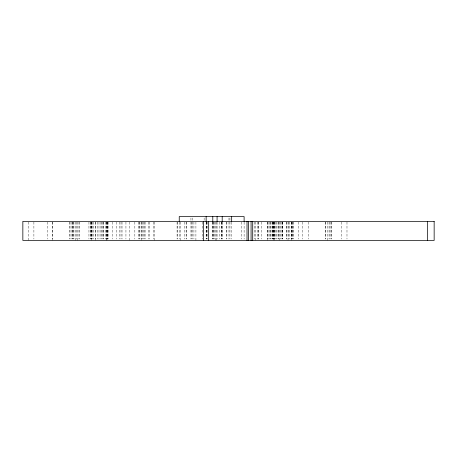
<?xml version="1.0" encoding="UTF-8"?>
<svg xmlns="http://www.w3.org/2000/svg" width="457" height="457" viewBox="0 0 457 457"><rect width="100%" height="100%" fill="white"/><g stroke="black" fill="none" stroke-linecap="round" stroke-linejoin="round"><path stroke-width="0.34" stroke-dasharray="2.29 1.71" d="M346.983 222.051L346.983 239.011M341.596 222.051L341.596 239.011M331.462 222.051L331.462 239.011M331.079 222.051L331.079 239.011M330.005 222.051L330.005 239.011M329.057 222.051L329.057 239.011M327.503 222.051L327.526 240.422M325.515 222.051L325.515 239.011M325.321 222.051L325.321 239.011M308.264 222.051L308.264 239.011M302.683 222.051L302.683 239.011M298.627 222.051L298.627 239.011M293.52 222.051L293.52 239.011M292.92 222.051L292.92 239.011M292.663 222.051L292.663 239.011M291.892 222.051L291.892 239.011M291.749 222.051L291.749 240.422M291.252 222.051L291.252 239.011M289.664 222.051L289.664 239.011M288.653 222.051L288.653 239.011M288.013 222.051L288.013 240.422M286.465 222.051L286.465 239.011M286.185 222.051L286.185 239.011M282.569 222.051L282.569 239.011M282.369 222.051L282.369 239.011M282.152 222.051L282.152 239.011M281.101 222.051L281.101 239.011M280.141 222.051L280.141 239.011M279.193 222.051L279.193 240.422M278.416 222.051L278.416 239.011M278.176 222.051L278.176 239.011M276.965 222.051L276.965 239.011M276.028 222.051L276.028 239.011M274.994 222.051L274.994 239.011M274.6 222.051L274.6 239.011M274.497 222.051L274.497 240.422M273.543 222.051L273.543 239.011M273.366 222.051L273.366 240.422M273.206 222.051L273.206 239.011M272.469 222.051L272.469 239.011M272.292 222.051L272.292 239.011M272.075 222.051L272.075 239.011M270.898 222.051L270.898 239.011M270.544 222.051L270.544 239.011M269.613 222.051L269.613 239.011M268.076 222.051L268.076 239.011M267.762 222.051L267.762 239.011M267.322 222.051L267.345 240.422M261.564 222.051L261.564 239.011M258.776 222.051L258.776 239.011M258.325 222.051L258.325 239.011M257.525 222.051L257.525 239.011M255.6 222.051L255.6 240.422M254.663 222.051L254.663 239.011M244.112 222.188L244.112 239.022M241.61 222.051L241.61 239.011M231.67 222.188L231.67 239.022M229.962 217.978L229.962 239.022M228.968 217.978L228.968 239.022M226.878 222.051L226.878 239.011M226.284 222.051L226.284 239.011M222.188 222.188L222.188 239.022M221.971 222.051L221.971 239.011M221.691 222.051L221.691 239.011M221.434 222.051L221.434 239.011M219.806 222.051L219.806 239.011M217.081 222.188L217.081 239.022M216.247 222.051L216.247 240.422M215.413 222.051L215.413 240.422M214.499 222.051L214.499 239.011M213.368 222.051L213.368 239.011M213.128 222.051L213.128 239.011M212.791 222.051L212.791 239.022M212.294 222.051L212.294 239.011M207.147 222.051L207.147 239.011M206.747 222.051L206.747 239.011M206.427 222.051L206.427 239.011M206.13 222.188L206.13 239.022M204.125 217.978L204.125 220.782M202.691 222.051L202.691 239.011M195.916 222.051L195.916 240.422M193.928 222.051L193.928 239.011M192.517 217.978L192.517 239.022M191.523 222.051L191.523 239.011M190.946 217.978L190.946 239.022M186.319 222.051L186.319 239.011M186.119 222.051L186.119 239.011M184.171 222.051L184.171 239.011M180.612 222.051L180.612 240.422M179.241 222.188L179.241 239.022M177.733 222.051L177.733 239.011M177.076 222.051L177.076 239.011M154.22 222.051L154.22 240.422M153.403 222.051L153.403 239.011M149.29 222.051L149.29 239.011M148.376 222.051L148.376 239.011M145.097 222.051L145.097 239.011M144.68 222.051L144.68 239.011M143.607 222.051L143.607 239.011M142.67 222.051L142.67 239.011M141.162 222.051L141.162 240.422M141.104 222.051L141.104 239.011M139.294 222.051L139.294 239.011M139.117 222.051L139.117 239.011M138.757 222.051L138.757 239.011M134.844 222.051L134.844 239.011M129.737 222.051L129.737 240.422M125.938 222.051L125.938 239.011M122.025 222.051L122.025 239.011M120.991 222.051L120.991 239.011M119.62 222.051L119.62 239.011M116.815 222.051L116.815 239.011M112.685 222.051L112.685 239.011M108.109 222.051L108.109 239.011M107.412 222.051L107.412 239.011M107.258 222.051L107.258 239.011M107.138 222.051L107.138 239.011M106.961 222.051L106.961 240.422M106.858 222.051L106.858 239.011M106.161 222.051L106.161 240.422M105.784 222.051L105.784 239.011M103.322 222.051L103.322 239.011M103.162 222.051L103.162 239.011M102.368 222.051L102.368 239.011M101.294 222.051L101.294 239.011M100.9 222.051L100.9 239.011M98.986 222.051L98.986 239.011M97.181 222.051L97.181 239.011M95.747 222.051L95.747 239.011M95.627 222.051L95.627 240.422M93.302 222.051L93.302 239.011M92.588 222.051L92.588 239.011M91.337 222.051L91.337 240.422M91.257 222.051L91.257 239.011M91.12 222.051L91.12 239.011M90.88 222.051L90.88 239.011M90.777 222.051L90.777 239.011M88.949 222.051L88.949 239.011M79.095 222.051L79.095 239.011M79.015 222.051L79.015 239.011M77.244 222.051L77.244 240.422M76.233 222.051L76.233 239.011M75.416 222.051L75.416 240.422M73.925 222.051L73.925 239.011M73.668 222.051L73.668 239.011M72.852 222.051L72.852 239.011M72.514 222.051L72.514 239.011M71.92 222.051L71.92 239.011M70.03 222.051L70.03 239.011M69.555 222.051L69.555 239.011M52.664 222.051L52.664 239.011M52.481 222.051L52.481 240.422M47.277 222.051L47.277 239.011M33.898 222.051L33.898 239.011M28.294 222.051L28.294 240.422"/><path stroke-width="0.69" d="M427.552 221.348L427.552 240.422M252.715 221.348L252.715 240.422M251.07 221.348L251.07 240.422M248.562 221.348L248.562 240.422M247.014 221.348L247.014 240.422M244.112 221.485L244.112 216.578L179.241 216.578L179.241 221.485M231.67 216.578L231.67 221.485M222.188 216.578L222.188 221.485M217.081 216.578L217.081 221.485M212.791 216.578L212.791 221.485M208.678 221.348L208.678 240.422M206.13 216.578L206.13 221.485M203.548 221.348L203.548 240.422M434.15 221.348L22.85 221.348L22.85 240.422L434.15 240.422L434.15 221.348"/></g></svg>
